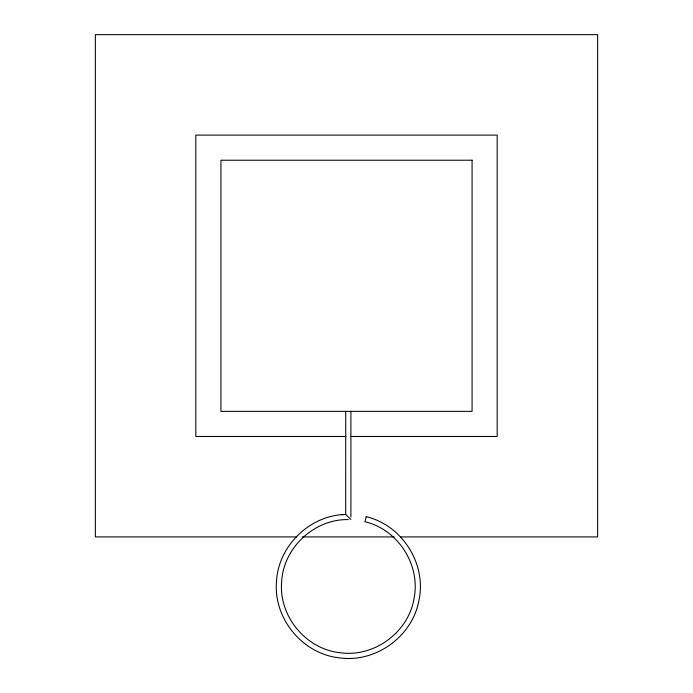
<?xml version="1.0" encoding="UTF-8"?>
<svg xmlns="http://www.w3.org/2000/svg" width="693" height="693" viewBox="0 0 693 693"><rect width="100%" height="100%" fill="white"/><g stroke="black" fill="none" stroke-linecap="round" stroke-linejoin="round"><path stroke-width="1.04" d="M366.207 516.683C402.061 525.095 426.671 563.868 419.022 599.895C412.872 636.2 375.727 663.192 339.293 657.83C302.668 653.967 273.397 618.589 276.472 581.895C278.032 546.015 309.823 515.142 345.686 514.431L345.729 411.356M366.216 516.64L364.908 521.734C398.215 529.443 421.032 565.514 413.946 598.925C408.238 632.631 373.761 657.683 339.942 652.702C305.951 649.116 278.777 616.285 281.627 582.215C283.073 548.068 314.137 518.884 348.31 519.594M341.788 514.717L345.686 514.431M345.963 436.469L195.816 436.469L195.816 135.109L497.184 135.109L497.184 436.469L350.277 436.469M296.708 536.928L95.365 536.928L95.365 34.65L597.635 34.65L597.635 536.928L400.623 536.928M302.122 536.928L394.126 536.928M345.842 514.578L350.814 519.507M350.901 411.356L350.901 517.013M472.072 160.222L220.928 160.222L220.928 411.356L472.072 411.356L472.072 160.222"/></g></svg>
